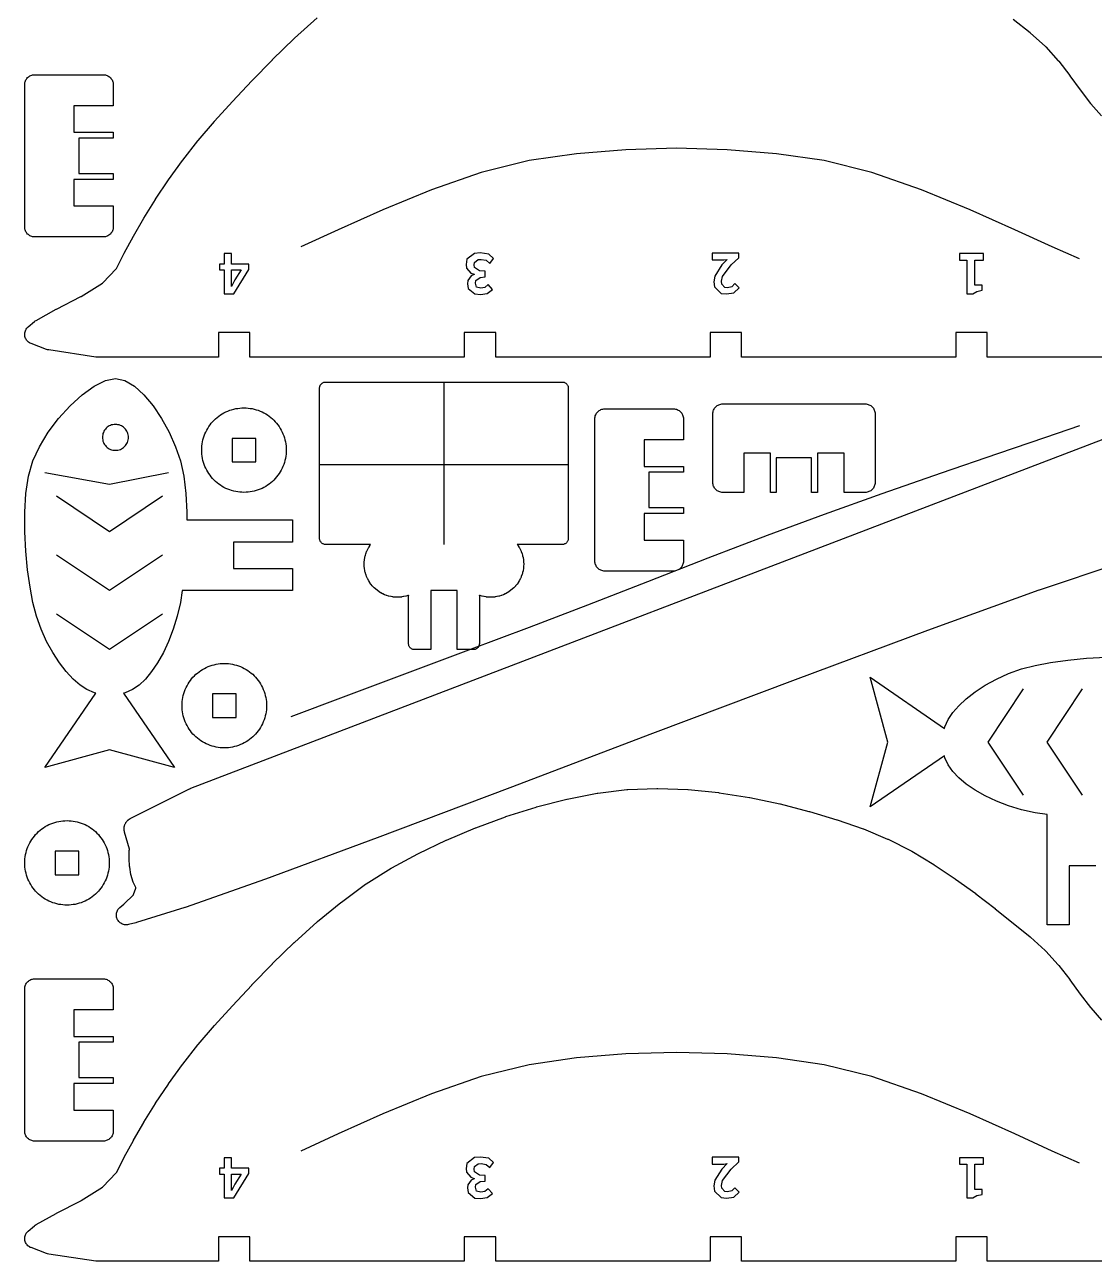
# Model space of a CAD drawing. Header units: millimetres. Extents: x 5 to 580, y 5 to 395.
# Drawn here: x 5 to 113.8, y 118.8 to 244.6 of the extents above; entities that cross this region are included whole.
import ezdxf

# ---------------------------------------------------------------- set-up
doc = ezdxf.new("R2010")
doc.units = ezdxf.units.MM
doc.layers.add('CUT', color=1, linetype='Continuous')
doc.layers.add('ENGRAVE', color=5, linetype='Continuous')

msp = doc.modelspace()

# ---------------------------------------------------------------- linework, layer by layer
at = {"layer": 'CUT'}
for points in [[(116.28, 210.76), (102.91, 210.76), (102.91, 213.26), (99.71, 213.26), (99.71, 210.76), (77.91, 210.76), (77.91, 213.26), (74.71, 213.26), (74.71, 210.76), (52.91, 210.76), (52.91, 213.26), (49.71, 213.26), (49.71, 210.76), (27.91, 210.76), (27.91, 213.26), (24.71, 213.26), (24.71, 210.76), (12.38, 210.76), (12.31, 210.77), (12.23, 210.77), (7.44, 211.5), (7.33, 211.52), (7.23, 211.55), (5.65, 212.15), (5.56, 212.18), (5.47, 212.23), (5.39, 212.29), (5.32, 212.35), (5.25, 212.42), (5.19, 212.5), (5.13, 212.58), (5.09, 212.67), (5.05, 212.76), (5.02, 212.86), (5.01, 212.95), (5, 213.05), (5, 213.15), (5.01, 213.25), (5.04, 213.35), (5.07, 213.44), (5.11, 213.53), (5.15, 213.61), (5.21, 213.7), (5.27, 213.77), (5.35, 213.84), (5.98, 214.38), (6.06, 214.45), (6.15, 214.5), (8.21, 215.63), (8.23, 215.65), (10.69, 216.92), (10.73, 216.94), (12.92, 218.29), (12.93, 218.3), (12.95, 218.32), (14.29, 219.75), (14.3, 219.76), (14.32, 219.78), (15.11, 221.33), (15.12, 221.35), (16.05, 223.06), (16.06, 223.08), (17.11, 224.89), (17.13, 224.92), (18.3, 226.81), (18.31, 226.84), (19.61, 228.79), (19.63, 228.82), (21.04, 230.78), (21.07, 230.82), (22.6, 232.78), (22.63, 232.82), (24.3, 234.75), (24.31, 234.77), (26.13, 236.76), (26.14, 236.77), (28.09, 238.87), (28.11, 238.89), (30.2, 241.03), (30.22, 241.05), (32.42, 243.19), (32.44, 243.21), (34.75, 245.29)], [(105.56, 245.16), (107.28, 243.78), (107.33, 243.74), (108.81, 242.4), (108.88, 242.33), (110.13, 240.93), (110.18, 240.87), (111.3, 239.43), (111.31, 239.4), (112.36, 237.95), (112.37, 237.95), (113.41, 236.57), (113.44, 236.54), (114.53, 235.3)], [(116.29, 189.76), (108.18, 187.05), (108.16, 187.05), (96.85, 182.96), (96.84, 182.96), (83.39, 177.94), (68.87, 172.45), (54.34, 166.94), (54.34, 166.94), (40.86, 161.85), (40.86, 161.85), (29.5, 157.64), (29.49, 157.64), (21.32, 154.77), (21.29, 154.76), (16.37, 153.22), (16.31, 153.21), (15.55, 153.03), (15.45, 153.01), (15.35, 153), (15.25, 153), (15.15, 153.01), (15.05, 153.03), (14.96, 153.06), (14.87, 153.1), (14.78, 153.15), (14.7, 153.21), (14.63, 153.28), (14.56, 153.35), (14.5, 153.43), (14.44, 153.51), (14.4, 153.6), (14.36, 153.69), (14.34, 153.79), (14.32, 153.89), (14.32, 153.99), (14.32, 154.08), (14.33, 154.18), (14.36, 154.28), (14.39, 154.37), (14.43, 154.46), (14.48, 154.55), (14.54, 154.63), (14.6, 154.7), (14.68, 154.77), (15.08, 155.1), (15.11, 155.13), (16.06, 156.05), (16.07, 156.07), (16.08, 156.09), (16.3, 156.74), (16.3, 156.76), (16.29, 156.78), (16.06, 157.28), (16.03, 157.35), (16, 157.43), (15.83, 158.02), (15.8, 158.13), (15.68, 158.85), (15.67, 158.95), (15.62, 159.71), (15.62, 159.81), (15.64, 160.58), (15.65, 160.64), (15.65, 160.68), (15.65, 160.7), (15.16, 162.41), (15.15, 162.46), (15.14, 162.5), (15.12, 162.6), (15.12, 162.62), (15.11, 162.72), (15.11, 162.74), (15.11, 162.83), (15.11, 162.85), (15.12, 162.95), (15.12, 162.97), (15.15, 163.07), (15.15, 163.09), (15.18, 163.18), (15.19, 163.2), (15.23, 163.29), (15.24, 163.31), (15.29, 163.39), (15.3, 163.41), (15.35, 163.49), (15.37, 163.51), (15.43, 163.58), (15.44, 163.6), (15.52, 163.66), (15.53, 163.68), (15.61, 163.74), (15.62, 163.75), (15.71, 163.8), (15.75, 163.82), (15.79, 163.85), (21.75, 166.82), (21.79, 166.85), (21.85, 166.87), (21.9, 166.89), (115.85, 202.87)], [(113.95, 159), (111.25, 159), (111.25, 153), (110.98, 153), (109, 153), (109, 159), (109, 164.21), (107.8, 164.4), (106.41, 164.71), (105.08, 165.11), (103.84, 165.59), (102.7, 166.12), (101.67, 166.71), (100.77, 167.32), (100.01, 167.96), (99.4, 168.6), (98.94, 169.27), (98.61, 170), (98.56, 170.2), (91, 165), (92.8, 171.6), (91, 178.2), (98.57, 172.99), (98.61, 173.14), (98.94, 173.9), (99.4, 174.6), (100.01, 175.29), (100.77, 176), (101.67, 176.7), (102.7, 177.38), (103.84, 178), (105.08, 178.57), (106.41, 179.04), (107.8, 179.4), (109.35, 179.69), (111.12, 179.93), (113.02, 180.12), (115, 180.22)], [(116.28, 118.76), (102.91, 118.76), (102.91, 121.26), (99.71, 121.26), (99.71, 118.76), (77.91, 118.76), (77.91, 121.26), (74.71, 121.26), (74.71, 118.76), (52.91, 118.76), (52.91, 121.26), (49.71, 121.26), (49.71, 118.76), (27.91, 118.76), (27.91, 121.26), (24.71, 121.26), (24.71, 118.76), (12.38, 118.76), (12.31, 118.77), (12.23, 118.77), (7.44, 119.5), (7.33, 119.52), (7.23, 119.55), (5.65, 120.15), (5.56, 120.18), (5.47, 120.23), (5.39, 120.29), (5.32, 120.35), (5.25, 120.42), (5.19, 120.5), (5.13, 120.58), (5.09, 120.67), (5.05, 120.76), (5.02, 120.86), (5.01, 120.95), (5, 121.05), (5, 121.15), (5.01, 121.25), (5.04, 121.35), (5.07, 121.44), (5.11, 121.53), (5.15, 121.61), (5.21, 121.7), (5.27, 121.77), (5.35, 121.84), (5.98, 122.38), (6.06, 122.45), (6.15, 122.5), (8.21, 123.63), (8.23, 123.65), (10.69, 124.92), (10.73, 124.94), (12.92, 126.29), (12.93, 126.3), (12.95, 126.32), (14.29, 127.75), (14.3, 127.76), (14.32, 127.78), (15.11, 129.33), (15.12, 129.35), (16.05, 131.06), (16.06, 131.08), (17.11, 132.89), (17.13, 132.92), (18.3, 134.81), (18.31, 134.84), (19.61, 136.79), (19.63, 136.82), (21.04, 138.78), (21.07, 138.82), (22.6, 140.78), (22.63, 140.82), (24.3, 142.75), (24.31, 142.77), (26.13, 144.76), (26.14, 144.77), (28.09, 146.87), (28.11, 146.89), (30.2, 149.03), (30.22, 149.05), (32.42, 151.19), (32.44, 151.21), (34.75, 153.29), (34.78, 153.32), (37.17, 155.28), (37.22, 155.32), (39.68, 157.12), (39.74, 157.16), (42.28, 158.75), (42.33, 158.78), (45, 160.22), (45.04, 160.24), (47.86, 161.6), (47.9, 161.62), (50.84, 162.87), (50.89, 162.88), (53.91, 164), (53.95, 164.02), (57.02, 164.98), (57.07, 165), (60.14, 165.79), (60.19, 165.8), (63.23, 166.38), (63.3, 166.4), (66.26, 166.76), (66.35, 166.76), (69.31, 166.88), (69.39, 166.88), (72.44, 166.77), (72.5, 166.77), (75.58, 166.45), (75.64, 166.44), (78.72, 165.95), (78.77, 165.94), (81.8, 165.31), (81.84, 165.3), (84.78, 164.54), (84.82, 164.53), (87.62, 163.69), (87.66, 163.67), (90.28, 162.77), (90.33, 162.75), (92.78, 161.73), (92.85, 161.7), (95.18, 160.51), (95.24, 160.48), (97.48, 159.14), (97.52, 159.11), (99.66, 157.68), (99.7, 157.66), (101.74, 156.17), (101.76, 156.15), (103.71, 154.65), (103.72, 154.64), (105.56, 153.16), (105.56, 153.16), (107.28, 151.78), (107.33, 151.74), (108.81, 150.4), (108.88, 150.33), (110.13, 148.93), (110.18, 148.87), (111.3, 147.43), (111.31, 147.4), (112.36, 145.95), (112.37, 145.95), (113.41, 144.57), (113.44, 144.54), (114.53, 143.3)]]:
    msp.add_lwpolyline(points, dxfattribs=at)
for points in [[(13.29, 239.46), (13.38, 239.42), (13.47, 239.38), (13.56, 239.33), (13.63, 239.27), (13.71, 239.21), (13.77, 239.13), (13.83, 239.06), (13.88, 238.97), (13.92, 238.88), (13.96, 238.79), (13.98, 238.7), (14, 238.6), (14, 238.5), (14, 236.35), (10, 236.35), (10, 233.65), (14, 233.65), (14, 233.05), (10.5, 233.05), (10.5, 229.45), (14, 229.45), (14, 228.85), (10, 228.85), (10, 226.15), (14, 226.15), (14, 224), (14, 223.9), (13.98, 223.8), (13.96, 223.71), (13.92, 223.62), (13.88, 223.53), (13.83, 223.44), (13.77, 223.37), (13.71, 223.29), (13.63, 223.23), (13.56, 223.17), (13.47, 223.12), (13.38, 223.08), (13.29, 223.04), (13.2, 223.02), (13.1, 223), (13, 223), (6, 223), (5.9, 223), (5.8, 223.02), (5.71, 223.04), (5.62, 223.08), (5.53, 223.12), (5.44, 223.17), (5.37, 223.23), (5.29, 223.29), (5.23, 223.37), (5.17, 223.44), (5.12, 223.53), (5.08, 223.62), (5.04, 223.71), (5.02, 223.8), (5, 223.9), (5, 224), (5, 238.5), (5, 238.6), (5.02, 238.7), (5.04, 238.79), (5.08, 238.88), (5.12, 238.97), (5.17, 239.06), (5.23, 239.13), (5.29, 239.21), (5.37, 239.27), (5.44, 239.33), (5.53, 239.38), (5.62, 239.42), (5.71, 239.46), (5.8, 239.48), (5.9, 239.5), (6, 239.5), (13, 239.5), (13.1, 239.5), (13.2, 239.48)], [(32.23, 194.2), (32.23, 192.22), (32.23, 191.95), (26.23, 191.95), (26.23, 189.25), (32.23, 189.25), (32.23, 188.98), (32.23, 187), (26.23, 187), (21.02, 187), (20.83, 185.8), (20.51, 184.41), (20.11, 183.08), (19.64, 181.84), (19.1, 180.7), (18.52, 179.67), (17.9, 178.77), (17.27, 178.01), (16.63, 177.4), (15.95, 176.94), (15.22, 176.61), (15.03, 176.56), (20.23, 169), (13.63, 170.8), (7.03, 169), (12.23, 176.57), (12.08, 176.61), (11.33, 176.94), (10.63, 177.4), (9.94, 178.01), (9.23, 178.77), (8.53, 179.67), (7.85, 180.7), (7.22, 181.84), (6.66, 183.08), (6.19, 184.41), (5.83, 185.8), (5.54, 187.35), (5.29, 189.12), (5.11, 191.02), (5, 193), (5, 194.98), (5.12, 196.88), (5.39, 198.65), (5.83, 200.2), (6.49, 201.65), (7.38, 203.12), (8.44, 204.53), (9.61, 205.82), (10.84, 206.94), (12.06, 207.82), (13.2, 208.39), (14.23, 208.6), (15.18, 208.39), (16.16, 207.82), (17.12, 206.94), (18.05, 205.82), (18.91, 204.53), (19.68, 203.12), (20.33, 201.65), (20.83, 200.2), (21.17, 198.65), (21.39, 196.88), (21.49, 194.98), (21.5, 194.2), (26.23, 194.2)], [(55.11, 191.69), (55.18, 191.59), (55.2, 191.56), (55.3, 191.4), (55.32, 191.37), (55.4, 191.21), (55.42, 191.17), (55.5, 191.01), (55.51, 190.97), (55.58, 190.8), (55.59, 190.77), (55.64, 190.59), (55.65, 190.55), (55.69, 190.38), (55.7, 190.34), (55.73, 190.16), (55.73, 190.12), (55.75, 189.94), (55.75, 189.9), (55.76, 189.72), (55.76, 189.68), (55.75, 189.5), (55.75, 189.46), (55.73, 189.28), (55.73, 189.24), (55.7, 189.06), (55.69, 189.02), (55.65, 188.85), (55.64, 188.81), (55.59, 188.63), (55.58, 188.6), (55.51, 188.43), (55.5, 188.39), (55.42, 188.23), (55.4, 188.19), (55.32, 188.03), (55.3, 188), (55.2, 187.84), (55.18, 187.81), (55.08, 187.66), (55.05, 187.63), (54.94, 187.49), (54.91, 187.46), (54.79, 187.33), (54.76, 187.3), (54.63, 187.18), (54.6, 187.15), (54.46, 187.04), (54.43, 187.01), (54.28, 186.91), (54.25, 186.89), (54.09, 186.79), (54.06, 186.77), (53.9, 186.68), (53.86, 186.67), (53.7, 186.59), (53.66, 186.58), (53.49, 186.51), (53.45, 186.5), (53.28, 186.45), (53.24, 186.44), (53.07, 186.4), (53.03, 186.39), (52.85, 186.36), (52.81, 186.35), (52.63, 186.34), (52.59, 186.33), (52.41, 186.33), (52.37, 186.33), (52.19, 186.33), (52.15, 186.34), (51.97, 186.35), (51.93, 186.36), (51.75, 186.39), (51.71, 186.4), (51.54, 186.44), (51.5, 186.45), (51.32, 186.5), (51.29, 186.51), (51.26, 186.52), (51.25, 186.53), (51.25, 186.51), (51.25, 181.6), (51.24, 181.54), (51.23, 181.48), (51.22, 181.43), (51.2, 181.37), (51.18, 181.32), (51.15, 181.27), (51.11, 181.22), (51.07, 181.18), (51.03, 181.14), (50.98, 181.1), (50.93, 181.07), (50.88, 181.05), (50.82, 181.03), (50.76, 181.01), (50.71, 181), (50.65, 181), (49, 181), (49, 187), (46.3, 187), (46.3, 181), (44.65, 181), (44.59, 181), (44.53, 181.01), (44.47, 181.03), (44.42, 181.05), (44.36, 181.07), (44.31, 181.1), (44.27, 181.14), (44.22, 181.18), (44.18, 181.22), (44.15, 181.27), (44.12, 181.32), (44.09, 181.37), (44.07, 181.43), (44.06, 181.48), (44.05, 181.54), (44.05, 181.6), (44.05, 186.51), (44.05, 186.53), (44.03, 186.52), (44.01, 186.51), (43.97, 186.5), (43.8, 186.45), (43.76, 186.44), (43.58, 186.4), (43.54, 186.39), (43.36, 186.36), (43.32, 186.35), (43.14, 186.34), (43.1, 186.33), (42.92, 186.33), (42.88, 186.33), (42.7, 186.33), (42.66, 186.34), (42.48, 186.35), (42.44, 186.36), (42.27, 186.39), (42.23, 186.4), (42.05, 186.44), (42.01, 186.45), (41.84, 186.5), (41.8, 186.51), (41.63, 186.58), (41.6, 186.59), (41.43, 186.67), (41.4, 186.68), (41.24, 186.77), (41.2, 186.79), (41.05, 186.89), (41.01, 186.91), (40.87, 187.01), (40.84, 187.04), (40.7, 187.15), (40.67, 187.18), (40.53, 187.3), (40.51, 187.33), (40.38, 187.46), (40.36, 187.49), (40.24, 187.63), (40.22, 187.66), (40.11, 187.81), (40.09, 187.84), (39.99, 188), (39.97, 188.03), (39.89, 188.19), (39.87, 188.23), (39.8, 188.39), (39.78, 188.43), (39.72, 188.6), (39.7, 188.63), (39.65, 188.81), (39.64, 188.85), (39.6, 189.02), (39.59, 189.06), (39.56, 189.24), (39.56, 189.28), (39.54, 189.46), (39.54, 189.5), (39.53, 189.68), (39.53, 189.72), (39.54, 189.9), (39.54, 189.94), (39.56, 190.12), (39.56, 190.16), (39.59, 190.34), (39.6, 190.38), (39.64, 190.55), (39.65, 190.59), (39.7, 190.77), (39.72, 190.8), (39.78, 190.97), (39.8, 191.01), (39.87, 191.17), (39.89, 191.21), (39.97, 191.37), (39.99, 191.4), (40.09, 191.56), (40.11, 191.59), (40.18, 191.69), (40.19, 191.7), (40.18, 191.7), (35.6, 191.7), (35.54, 191.7), (35.48, 191.71), (35.43, 191.73), (35.37, 191.75), (35.32, 191.77), (35.27, 191.8), (35.22, 191.84), (35.18, 191.88), (35.14, 191.92), (35.1, 191.97), (35.07, 192.02), (35.05, 192.07), (35.03, 192.13), (35.01, 192.18), (35, 192.24), (35, 192.3), (35, 207.62), (35, 207.68), (35.01, 207.74), (35.03, 207.8), (35.05, 207.85), (35.07, 207.91), (35.1, 207.96), (35.14, 208), (35.18, 208.05), (35.22, 208.09), (35.27, 208.12), (35.32, 208.15), (35.37, 208.18), (35.43, 208.2), (35.48, 208.21), (35.54, 208.22), (35.6, 208.22), (59.69, 208.22), (59.75, 208.22), (59.81, 208.21), (59.87, 208.2), (59.92, 208.18), (59.98, 208.15), (60.03, 208.12), (60.07, 208.09), (60.12, 208.05), (60.16, 208), (60.19, 207.96), (60.22, 207.91), (60.25, 207.85), (60.27, 207.8), (60.28, 207.74), (60.29, 207.68), (60.29, 207.62), (60.29, 192.3), (60.29, 192.24), (60.28, 192.18), (60.27, 192.13), (60.25, 192.07), (60.22, 192.02), (60.19, 191.97), (60.16, 191.92), (60.12, 191.88), (60.07, 191.84), (60.03, 191.8), (59.98, 191.77), (59.92, 191.75), (59.87, 191.73), (59.81, 191.71), (59.75, 191.7), (59.69, 191.7), (55.12, 191.7), (55.1, 191.7)], [(31.59, 201.09), (31.58, 200.88), (31.55, 200.67), (31.52, 200.46), (31.47, 200.26), (31.41, 200.05), (31.35, 199.85), (31.27, 199.65), (31.19, 199.46), (31.09, 199.27), (30.99, 199.09), (30.88, 198.91), (30.75, 198.74), (30.62, 198.57), (30.49, 198.41), (30.34, 198.26), (30.19, 198.11), (30.03, 197.98), (29.86, 197.85), (29.69, 197.72), (29.51, 197.61), (29.33, 197.51), (29.14, 197.41), (28.95, 197.33), (28.75, 197.25), (28.55, 197.19), (28.34, 197.13), (28.14, 197.08), (27.93, 197.05), (27.72, 197.02), (27.51, 197.01), (27.3, 197), (27.09, 197.01), (26.88, 197.02), (26.67, 197.05), (26.46, 197.08), (26.26, 197.13), (26.05, 197.19), (25.85, 197.25), (25.65, 197.33), (25.46, 197.41), (25.27, 197.51), (25.09, 197.61), (24.91, 197.72), (24.74, 197.85), (24.57, 197.98), (24.41, 198.11), (24.26, 198.26), (24.11, 198.41), (23.98, 198.57), (23.85, 198.74), (23.72, 198.91), (23.61, 199.09), (23.51, 199.27), (23.41, 199.46), (23.33, 199.65), (23.25, 199.85), (23.19, 200.05), (23.13, 200.26), (23.08, 200.46), (23.05, 200.67), (23.02, 200.88), (23.01, 201.09), (23, 201.3), (23.01, 201.51), (23.02, 201.72), (23.05, 201.93), (23.08, 202.14), (23.13, 202.34), (23.19, 202.55), (23.25, 202.75), (23.33, 202.95), (23.41, 203.14), (23.51, 203.33), (23.61, 203.51), (23.72, 203.69), (23.85, 203.86), (23.98, 204.03), (24.11, 204.19), (24.26, 204.34), (24.41, 204.49), (24.57, 204.62), (24.74, 204.75), (24.91, 204.88), (25.09, 204.99), (25.27, 205.09), (25.46, 205.19), (25.65, 205.27), (25.85, 205.35), (26.05, 205.41), (26.26, 205.47), (26.46, 205.52), (26.67, 205.55), (26.88, 205.58), (27.09, 205.59), (27.3, 205.6), (27.51, 205.59), (27.72, 205.58), (27.93, 205.55), (28.14, 205.52), (28.34, 205.47), (28.55, 205.41), (28.75, 205.35), (28.95, 205.27), (29.14, 205.19), (29.33, 205.09), (29.51, 204.99), (29.69, 204.88), (29.86, 204.75), (30.03, 204.62), (30.19, 204.49), (30.34, 204.34), (30.49, 204.19), (30.62, 204.03), (30.75, 203.86), (30.88, 203.69), (30.99, 203.51), (31.09, 203.33), (31.19, 203.14), (31.27, 202.95), (31.35, 202.75), (31.41, 202.55), (31.47, 202.34), (31.52, 202.14), (31.55, 201.93), (31.58, 201.72), (31.59, 201.51), (31.6, 201.3)], [(71.29, 205.46), (71.38, 205.42), (71.47, 205.38), (71.56, 205.33), (71.63, 205.27), (71.71, 205.21), (71.77, 205.13), (71.83, 205.06), (71.88, 204.97), (71.92, 204.88), (71.96, 204.79), (71.98, 204.7), (72, 204.6), (72, 204.5), (72, 202.35), (68, 202.35), (68, 199.65), (72, 199.65), (72, 199.05), (68.5, 199.05), (68.5, 195.45), (72, 195.45), (72, 194.85), (68, 194.85), (68, 192.15), (72, 192.15), (72, 190), (72, 189.9), (71.98, 189.8), (71.96, 189.71), (71.92, 189.62), (71.88, 189.53), (71.83, 189.44), (71.77, 189.37), (71.71, 189.29), (71.63, 189.23), (71.56, 189.17), (71.47, 189.12), (71.38, 189.08), (71.29, 189.04), (71.2, 189.02), (71.1, 189), (71, 189), (64, 189), (63.9, 189), (63.8, 189.02), (63.71, 189.04), (63.62, 189.08), (63.53, 189.12), (63.44, 189.17), (63.37, 189.23), (63.29, 189.29), (63.23, 189.37), (63.17, 189.44), (63.12, 189.53), (63.08, 189.62), (63.04, 189.71), (63.02, 189.8), (63, 189.9), (63, 190), (63, 204.5), (63, 204.6), (63.02, 204.7), (63.04, 204.79), (63.08, 204.88), (63.12, 204.97), (63.17, 205.06), (63.23, 205.13), (63.29, 205.21), (63.37, 205.27), (63.44, 205.33), (63.53, 205.38), (63.62, 205.42), (63.71, 205.46), (63.8, 205.48), (63.9, 205.5), (64, 205.5), (71, 205.5), (71.1, 205.5), (71.2, 205.48)], [(91.46, 197.71), (91.42, 197.62), (91.38, 197.53), (91.33, 197.44), (91.27, 197.37), (91.21, 197.29), (91.13, 197.23), (91.06, 197.17), (90.97, 197.12), (90.88, 197.08), (90.79, 197.04), (90.7, 197.02), (90.6, 197), (90.5, 197), (88.35, 197), (88.35, 201), (85.65, 201), (85.65, 197), (85.05, 197), (85.05, 200.5), (81.45, 200.5), (81.45, 197), (80.85, 197), (80.85, 201), (78.15, 201), (78.15, 197), (76, 197), (75.9, 197), (75.8, 197.02), (75.71, 197.04), (75.62, 197.08), (75.53, 197.12), (75.44, 197.17), (75.37, 197.23), (75.29, 197.29), (75.23, 197.37), (75.17, 197.44), (75.12, 197.53), (75.08, 197.62), (75.04, 197.71), (75.02, 197.8), (75, 197.9), (75, 198), (75, 205), (75, 205.1), (75.02, 205.2), (75.04, 205.29), (75.08, 205.38), (75.12, 205.47), (75.17, 205.56), (75.23, 205.63), (75.29, 205.71), (75.37, 205.77), (75.44, 205.83), (75.53, 205.88), (75.62, 205.92), (75.71, 205.96), (75.8, 205.98), (75.9, 206), (76, 206), (90.5, 206), (90.6, 206), (90.7, 205.98), (90.79, 205.96), (90.88, 205.92), (90.97, 205.88), (91.06, 205.83), (91.13, 205.77), (91.21, 205.71), (91.27, 205.63), (91.33, 205.56), (91.38, 205.47), (91.42, 205.38), (91.46, 205.29), (91.48, 205.2), (91.5, 205.1), (91.5, 205), (91.5, 198), (91.5, 197.9), (91.48, 197.8)], [(14.73, 201.38), (14.85, 201.44), (14.96, 201.5), (15.06, 201.58), (15.16, 201.67), (15.25, 201.76), (15.32, 201.87), (15.39, 201.98), (15.45, 202.09), (15.49, 202.22), (15.52, 202.34), (15.54, 202.47), (15.55, 202.6), (15.54, 202.73), (15.52, 202.86), (15.49, 202.98), (15.45, 203.11), (15.39, 203.22), (15.32, 203.33), (15.25, 203.44), (15.16, 203.53), (15.06, 203.62), (14.96, 203.7), (14.85, 203.76), (14.73, 203.82), (14.61, 203.86), (14.48, 203.89), (14.36, 203.91), (14.23, 203.92), (14.1, 203.91), (13.97, 203.89), (13.84, 203.86), (13.72, 203.82), (13.6, 203.76), (13.49, 203.7), (13.39, 203.62), (13.29, 203.53), (13.21, 203.44), (13.13, 203.33), (13.06, 203.22), (13.01, 203.11), (12.96, 202.98), (12.93, 202.86), (12.91, 202.73), (12.91, 202.6), (12.91, 202.47), (12.93, 202.34), (12.96, 202.22), (13.01, 202.09), (13.06, 201.98), (13.13, 201.87), (13.21, 201.76), (13.29, 201.67), (13.39, 201.58), (13.49, 201.5), (13.6, 201.44), (13.72, 201.38), (13.84, 201.34), (13.97, 201.31), (14.1, 201.29), (14.23, 201.28), (14.36, 201.29), (14.48, 201.31), (14.61, 201.34)], [(28.5, 202.5), (26.1, 202.5), (26.1, 200.1), (28.5, 200.1)], [(29.59, 175.09), (29.58, 174.88), (29.55, 174.67), (29.52, 174.46), (29.47, 174.26), (29.41, 174.05), (29.35, 173.85), (29.27, 173.65), (29.19, 173.46), (29.09, 173.27), (28.99, 173.09), (28.88, 172.91), (28.75, 172.74), (28.62, 172.57), (28.49, 172.41), (28.34, 172.26), (28.19, 172.11), (28.03, 171.98), (27.86, 171.85), (27.69, 171.72), (27.51, 171.61), (27.33, 171.51), (27.14, 171.41), (26.95, 171.33), (26.75, 171.25), (26.55, 171.19), (26.34, 171.13), (26.14, 171.08), (25.93, 171.05), (25.72, 171.02), (25.51, 171.01), (25.3, 171), (25.09, 171.01), (24.88, 171.02), (24.67, 171.05), (24.46, 171.08), (24.26, 171.13), (24.05, 171.19), (23.85, 171.25), (23.65, 171.33), (23.46, 171.41), (23.27, 171.51), (23.09, 171.61), (22.91, 171.72), (22.74, 171.85), (22.57, 171.98), (22.41, 172.11), (22.26, 172.26), (22.11, 172.41), (21.98, 172.57), (21.85, 172.74), (21.72, 172.91), (21.61, 173.09), (21.51, 173.27), (21.41, 173.46), (21.33, 173.65), (21.25, 173.85), (21.19, 174.05), (21.13, 174.26), (21.08, 174.46), (21.05, 174.67), (21.02, 174.88), (21.01, 175.09), (21, 175.3), (21.01, 175.51), (21.02, 175.72), (21.05, 175.93), (21.08, 176.14), (21.13, 176.34), (21.19, 176.55), (21.25, 176.75), (21.33, 176.95), (21.41, 177.14), (21.51, 177.33), (21.61, 177.51), (21.72, 177.69), (21.85, 177.86), (21.98, 178.03), (22.11, 178.19), (22.26, 178.34), (22.41, 178.49), (22.57, 178.62), (22.74, 178.75), (22.91, 178.88), (23.09, 178.99), (23.27, 179.09), (23.46, 179.19), (23.65, 179.27), (23.85, 179.35), (24.05, 179.41), (24.26, 179.47), (24.46, 179.52), (24.67, 179.55), (24.88, 179.58), (25.09, 179.59), (25.3, 179.6), (25.51, 179.59), (25.72, 179.58), (25.93, 179.55), (26.14, 179.52), (26.34, 179.47), (26.55, 179.41), (26.75, 179.35), (26.95, 179.27), (27.14, 179.19), (27.33, 179.09), (27.51, 178.99), (27.69, 178.88), (27.86, 178.75), (28.03, 178.62), (28.19, 178.49), (28.34, 178.34), (28.49, 178.19), (28.62, 178.03), (28.75, 177.86), (28.88, 177.69), (28.99, 177.51), (29.09, 177.33), (29.19, 177.14), (29.27, 176.95), (29.35, 176.75), (29.41, 176.55), (29.47, 176.34), (29.52, 176.14), (29.55, 175.93), (29.58, 175.72), (29.59, 175.51), (29.6, 175.3)], [(26.5, 176.5), (24.1, 176.5), (24.1, 174.1), (26.5, 174.1)], [(13.59, 159.09), (13.58, 158.88), (13.55, 158.67), (13.52, 158.46), (13.47, 158.26), (13.41, 158.05), (13.35, 157.85), (13.27, 157.65), (13.19, 157.46), (13.09, 157.27), (12.99, 157.09), (12.88, 156.91), (12.75, 156.74), (12.62, 156.57), (12.49, 156.41), (12.34, 156.26), (12.19, 156.11), (12.03, 155.98), (11.86, 155.85), (11.69, 155.72), (11.51, 155.61), (11.33, 155.51), (11.14, 155.41), (10.95, 155.33), (10.75, 155.25), (10.55, 155.19), (10.34, 155.13), (10.14, 155.08), (9.93, 155.05), (9.72, 155.02), (9.51, 155.01), (9.3, 155), (9.09, 155.01), (8.88, 155.02), (8.67, 155.05), (8.46, 155.08), (8.26, 155.13), (8.05, 155.19), (7.85, 155.25), (7.65, 155.33), (7.46, 155.41), (7.27, 155.51), (7.09, 155.61), (6.91, 155.72), (6.74, 155.85), (6.57, 155.98), (6.41, 156.11), (6.26, 156.26), (6.11, 156.41), (5.98, 156.57), (5.85, 156.74), (5.72, 156.91), (5.61, 157.09), (5.51, 157.27), (5.41, 157.46), (5.33, 157.65), (5.25, 157.85), (5.19, 158.05), (5.13, 158.26), (5.08, 158.46), (5.05, 158.67), (5.02, 158.88), (5.01, 159.09), (5, 159.3), (5.01, 159.51), (5.02, 159.72), (5.05, 159.93), (5.08, 160.14), (5.13, 160.34), (5.19, 160.55), (5.25, 160.75), (5.33, 160.95), (5.41, 161.14), (5.51, 161.33), (5.61, 161.51), (5.72, 161.69), (5.85, 161.86), (5.98, 162.03), (6.11, 162.19), (6.26, 162.34), (6.41, 162.49), (6.57, 162.62), (6.74, 162.75), (6.91, 162.88), (7.09, 162.99), (7.27, 163.09), (7.46, 163.19), (7.65, 163.27), (7.85, 163.35), (8.05, 163.41), (8.26, 163.47), (8.46, 163.52), (8.67, 163.55), (8.88, 163.58), (9.09, 163.59), (9.3, 163.6), (9.51, 163.59), (9.72, 163.58), (9.93, 163.55), (10.14, 163.52), (10.34, 163.47), (10.55, 163.41), (10.75, 163.35), (10.95, 163.27), (11.14, 163.19), (11.33, 163.09), (11.51, 162.99), (11.69, 162.88), (11.86, 162.75), (12.03, 162.62), (12.19, 162.49), (12.34, 162.34), (12.49, 162.19), (12.62, 162.03), (12.75, 161.86), (12.88, 161.69), (12.99, 161.51), (13.09, 161.33), (13.19, 161.14), (13.27, 160.95), (13.35, 160.75), (13.41, 160.55), (13.47, 160.34), (13.52, 160.14), (13.55, 159.93), (13.58, 159.72), (13.59, 159.51), (13.6, 159.3)], [(10.5, 160.5), (8.1, 160.5), (8.1, 158.1), (10.5, 158.1)], [(13.29, 147.46), (13.38, 147.42), (13.47, 147.38), (13.56, 147.33), (13.63, 147.27), (13.71, 147.21), (13.77, 147.13), (13.83, 147.06), (13.88, 146.97), (13.92, 146.88), (13.96, 146.79), (13.98, 146.7), (14, 146.6), (14, 146.5), (14, 144.35), (10, 144.35), (10, 141.65), (14, 141.65), (14, 141.05), (10.5, 141.05), (10.5, 137.45), (14, 137.45), (14, 136.85), (10, 136.85), (10, 134.15), (14, 134.15), (14, 132), (14, 131.9), (13.98, 131.8), (13.96, 131.71), (13.92, 131.62), (13.88, 131.53), (13.83, 131.44), (13.77, 131.37), (13.71, 131.29), (13.63, 131.23), (13.56, 131.17), (13.47, 131.12), (13.38, 131.08), (13.29, 131.04), (13.2, 131.02), (13.1, 131), (13, 131), (6, 131), (5.9, 131), (5.8, 131.02), (5.71, 131.04), (5.62, 131.08), (5.53, 131.12), (5.44, 131.17), (5.37, 131.23), (5.29, 131.29), (5.23, 131.37), (5.17, 131.44), (5.12, 131.53), (5.08, 131.62), (5.04, 131.71), (5.02, 131.8), (5, 131.9), (5, 132), (5, 146.5), (5, 146.6), (5.02, 146.7), (5.04, 146.79), (5.08, 146.88), (5.12, 146.97), (5.17, 147.06), (5.23, 147.13), (5.29, 147.21), (5.37, 147.27), (5.44, 147.33), (5.53, 147.38), (5.62, 147.42), (5.71, 147.46), (5.8, 147.48), (5.9, 147.5), (6, 147.5), (13, 147.5), (13.1, 147.5), (13.2, 147.48)]]:
    msp.add_lwpolyline(points, close=True, dxfattribs=at)
at = {"layer": 'ENGRAVE'}
for points in [[(112.31, 220.76), (109.52, 221.97), (105.71, 223.73), (101.18, 225.76), (96.23, 227.8), (91.17, 229.56), (86.31, 230.76), (81.49, 231.46), (76.45, 231.87), (71.31, 232.01), (66.16, 231.87), (61.12, 231.46), (56.31, 230.76), (51.44, 229.56), (46.38, 227.8), (41.43, 225.76), (36.9, 223.73), (33.09, 221.97)], [(26.05, 221.3), (25.3, 221.3), (25.3, 220.24), (24.82, 220.24), (24.82, 219.63), (25.3, 219.63), (25.3, 217.22), (26.27, 217.22), (27.79, 219.69), (27.79, 220.24), (26.05, 220.24), (26.05, 221.3)], [(51.34, 221.37), (50.77, 221.32), (49.99, 220.72), (49.91, 220.2), (49.95, 219.82), (50.39, 219.31), (50.72, 219.19), (50.72, 219.16), (50.42, 219.02), (50.07, 218.55), (50.04, 218.23), (50.11, 217.75), (50.8, 217.2), (51.36, 217.15), (52.03, 217.25), (52.58, 217.65), (52.16, 218.15), (51.81, 217.85), (51.4, 217.79), (50.95, 217.88), (50.85, 218.29), (50.88, 218.56), (51.34, 218.88), (51.84, 218.92), (51.84, 219.5), (51.26, 219.53), (50.75, 219.87), (50.72, 220.15), (50.76, 220.4), (51.12, 220.69), (51.42, 220.71), (51.93, 220.62), (52.32, 220.3), (52.7, 220.81), (52.2, 221.25), (51.34, 221.37)], [(77.65, 221.34), (74.92, 221.34), (74.92, 220.65), (75.8, 220.65), (76.13, 220.66), (76.47, 220.7), (75.93, 220.15), (75.19, 219), (75.11, 218.44), (75.18, 217.91), (75.85, 217.25), (76.39, 217.19), (77.13, 217.3), (77.69, 217.81), (77.24, 218.24), (76.92, 217.92), (76.5, 217.83), (76.23, 217.86), (75.92, 218.2), (75.89, 218.48), (75.97, 218.97), (76.87, 220.15), (77.65, 220.87), (77.65, 221.34)], [(102.53, 221.3), (100.08, 221.3), (100.08, 220.64), (100.85, 220.64), (100.85, 217.22), (101.45, 217.22), (101.84, 217.44), (102.39, 217.57), (102.39, 218.07), (101.65, 218.07), (101.65, 220.64), (102.53, 220.64), (102.53, 221.3)], [(26.05, 219.63), (27.01, 219.63), (26.37, 218.62), (26.2, 218.28), (26.05, 217.95), (26.02, 217.95), (26.05, 218.38), (26.05, 218.8), (26.05, 219.63)], [(47.65, 208.22), (47.65, 191.7)], [(112.31, 203.76), (108.83, 202.58), (103.97, 200.93), (98.24, 198.97), (92.18, 196.87), (86.31, 194.76), (80.53, 192.61), (74.5, 190.29), (68.35, 187.91), (62.24, 185.54), (56.31, 183.26), (50.13, 180.93), (43.62, 178.49), (37.39, 176.16), (32.08, 174.17)], [(19.63, 199), (13.63, 197.8), (7.03, 199)], [(60.29, 199.79), (35, 199.79)], [(19.03, 196.6), (13.63, 193), (8.23, 196.6)], [(19.03, 190.6), (13.63, 187), (8.23, 190.6)], [(19.03, 184.6), (13.63, 181), (8.23, 184.6)], [(106.6, 166.2), (103, 171.6), (106.6, 177)], [(112.6, 166.2), (109, 171.6), (112.6, 177)], [(112.31, 128.76), (109.52, 129.97), (105.71, 131.73), (101.18, 133.76), (96.23, 135.8), (91.17, 137.56), (86.31, 138.76), (81.49, 139.46), (76.45, 139.87), (71.31, 140.01), (66.16, 139.87), (61.12, 139.46), (56.31, 138.76), (51.44, 137.56), (46.38, 135.8), (41.43, 133.76), (36.9, 131.73), (33.09, 129.97)], [(26.05, 129.3), (25.3, 129.3), (25.3, 128.24), (24.82, 128.24), (24.82, 127.63), (25.3, 127.63), (25.3, 125.22), (26.27, 125.22), (27.79, 127.69), (27.79, 128.24), (26.05, 128.24), (26.05, 129.3)], [(51.34, 129.37), (50.77, 129.32), (49.99, 128.72), (49.91, 128.2), (49.95, 127.82), (50.39, 127.31), (50.72, 127.19), (50.72, 127.16), (50.42, 127.02), (50.07, 126.55), (50.04, 126.23), (50.11, 125.75), (50.8, 125.2), (51.36, 125.15), (52.03, 125.25), (52.58, 125.65), (52.16, 126.15), (51.81, 125.85), (51.4, 125.79), (50.95, 125.88), (50.85, 126.29), (50.88, 126.56), (51.34, 126.88), (51.84, 126.92), (51.84, 127.5), (51.26, 127.53), (50.75, 127.87), (50.72, 128.15), (50.76, 128.4), (51.12, 128.69), (51.42, 128.71), (51.93, 128.62), (52.32, 128.3), (52.7, 128.81), (52.2, 129.25), (51.34, 129.37)], [(77.65, 129.34), (74.92, 129.34), (74.92, 128.65), (75.8, 128.65), (76.13, 128.66), (76.47, 128.7), (75.93, 128.15), (75.19, 127), (75.11, 126.44), (75.18, 125.91), (75.85, 125.25), (76.39, 125.19), (77.13, 125.3), (77.69, 125.81), (77.24, 126.24), (76.92, 125.92), (76.5, 125.83), (76.23, 125.86), (75.92, 126.2), (75.89, 126.48), (75.97, 126.97), (76.87, 128.15), (77.65, 128.87), (77.65, 129.34)], [(102.53, 129.3), (100.08, 129.3), (100.08, 128.64), (100.85, 128.64), (100.85, 125.22), (101.45, 125.22), (101.84, 125.44), (102.39, 125.57), (102.39, 126.07), (101.65, 126.07), (101.65, 128.64), (102.53, 128.64), (102.53, 129.3)], [(26.05, 127.63), (27.01, 127.63), (26.37, 126.62), (26.2, 126.28), (26.05, 125.95), (26.02, 125.95), (26.05, 126.38), (26.05, 126.8), (26.05, 127.63)]]:
    msp.add_lwpolyline(points, dxfattribs=at)

doc.saveas('drawing.dxf')
